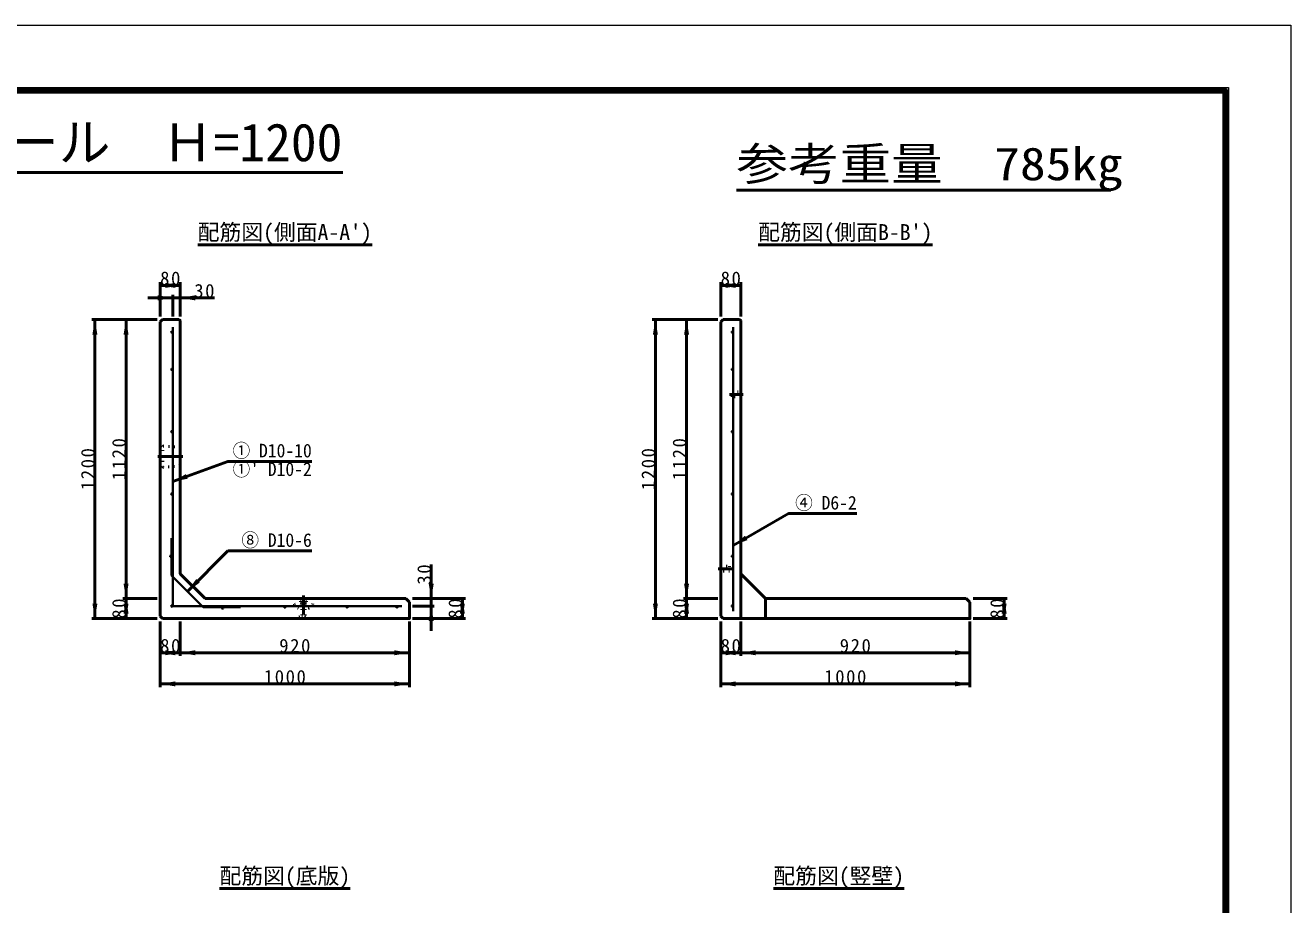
# Model space of a CAD drawing. Units: millimetres, scale not verified, with parts at other scales. Extents: x -2102 to 2102, y -1485 to 1485.
# Drawn here: x 71 to 2102, y 73 to 1485 of the extents above; entities that cross this region are included whole.
import ezdxf
from ezdxf.enums import TextEntityAlignment as Align

# ---------------------------------------------------------------- set-up
doc = ezdxf.new("R2010")
doc.units = ezdxf.units.MM
doc.header["$LTSCALE"] = 5
doc.linetypes.add('DOTTED', pattern=[1.75, 0.25, -1.5])
doc.linetypes.add('LONG_DASHED_DOTTED', pattern=[15.25, 12, -1.5, 0.25, -1.5])
doc.layers.add('0-0_V-nasSTD', color=7, linetype='Continuous', lineweight=50)
doc.layers.add('0-1_0', color=7, linetype='Continuous', lineweight=100)
doc.styles.add('ＭＳ ゴシック', font='')
doc.styles.get('ＭＳ ゴシック').set_extended_font_data('MS Gothic')

msp = doc.modelspace()

# ---------------------------------------------------------------- linework, layer by layer
at = {"layer": '0-0_V-nasSTD'}
for p, q in [((-580.608, 1248.465), (580.608, 1248.465)), ((347.396, 1132.275), (627.396, 1132.275)), ((1247.396, 1132.275), (1527.396, 1132.275)), ((287.396, 1072.275), (287.396, 1017.275)), ((287.396, 1067.275), (319.396, 1067.275)), ((319.396, 1072.275), (319.396, 1017.275)), ((1187.396, 1072.275), (1187.396, 1017.275)), ((1187.396, 1067.275), (1219.396, 1067.275)), ((1219.396, 1072.275), (1219.396, 1017.275)), ((267.396, 1047.275), (307.396, 1047.275)), ((307.396, 1052.275), (307.396, 1017.275)), ((307.396, 1047.275), (319.396, 1047.275)), ((319.396, 1047.275), (374.396, 1047.275)), ((282.396, 1012.275), (177.396, 1012.275)), ((182.396, 1012.275), (182.396, 532.275)), ((290.996, 1012.275), (287.396, 1008.675)), ((287.396, 1008.675), (287.396, 535.875)), ((317.396, 1012.275), (290.996, 1012.275)), ((1182.396, 1012.275), (1077.396, 1012.275)), ((1082.396, 1012.275), (1082.396, 532.275)), ((1190.996, 1012.275), (1187.396, 1008.675)), ((1187.396, 1008.675), (1187.396, 535.875)), ((1217.396, 1012.275), (1190.996, 1012.275)), ((1219.396, 1010.275), (1219.396, 532.275)), ((307.396, 752.275), (395.887, 784.483)), ((395.887, 784.483), (530.887, 784.483)), ((330.911, 575.789), (395.887, 640.766)), ((395.887, 640.766), (530.887, 640.766)), ((722.396, 564.275), (722.396, 619.275)), ((1219.396, 604.275), (1259.396, 564.275)), ((282.396, 564.275), (227.396, 564.275)), ((232.396, 564.275), (232.396, 532.275)), ((359.396, 564.275), (681.396, 564.275)), ((681.396, 564.275), (687.396, 558.275)), ((777.396, 564.275), (692.396, 564.275)), ((727.396, 552.275), (692.396, 552.275)), ((722.396, 564.275), (722.396, 552.275)), ((722.396, 552.275), (722.396, 512.275)), ((772.396, 564.275), (772.396, 532.275)), ((1182.396, 564.275), (1127.396, 564.275)), ((1132.396, 564.275), (1132.396, 532.275)), ((1259.396, 564.275), (1581.396, 564.275)), ((1259.396, 532.275), (1259.396, 564.275)), ((1581.396, 564.275), (1587.396, 558.275)), ((1647.396, 564.275), (1592.396, 564.275)), ((1642.396, 564.275), (1642.396, 532.275)), ((282.396, 532.275), (177.396, 532.275)), ((287.396, 535.875), (290.996, 532.275)), ((777.396, 532.275), (692.396, 532.275)), ((1182.396, 532.275), (1077.396, 532.275)), ((1187.396, 535.875), (1190.996, 532.275)), ((1647.396, 532.275), (1592.396, 532.275)), ((287.396, 422.275), (287.396, 527.275)), ((319.396, 472.275), (319.396, 527.275)), ((687.396, 422.275), (687.396, 527.275)), ((1187.396, 422.275), (1187.396, 527.275)), ((1219.396, 472.275), (1219.396, 527.275)), ((1587.396, 422.275), (1587.396, 527.275)), ((319.396, 477.275), (287.396, 477.275)), ((1219.396, 477.275), (1187.396, 477.275)), ((687.396, 427.275), (287.396, 427.275)), ((1587.396, 427.275), (1187.396, 427.275)), ((382.396, 98.475), (592.396, 98.475)), ((1271.796, 98.475), (1481.796, 98.475))]:
    msp.add_line(p, q, dxfattribs=at)
at = {"layer": '0-0_V-nasSTD', "lineweight": 35}
for p, q in [((1207.396, 1000.275), (1207.396, 544.275)), ((305.396, 661.304), (305.396, 601.304)), ((305.396, 601.304), (356.426, 550.275)), ((356.426, 550.275), (416.426, 550.275))]:
    msp.add_line(p, q, dxfattribs=at)
at = {"layer": '0-0_V-nasSTD', "linetype": 'DOTTED'}
for p, q in [((1205.396, 888.275), (1205.396, 896.275)), ((1205.396, 896.275), (1219.396, 896.275)), ((1219.396, 888.275), (1205.396, 888.275)), ((319.396, 797.275), (319.396, 827.275)), ((319.396, 807.275), (291.396, 809.275)), ((291.396, 775.275), (287.396, 771.675)), ((1187.396, 616.275), (1201.396, 616.275)), ((1201.396, 616.275), (1201.396, 608.275)), ((1201.396, 608.275), (1187.396, 608.275)), ((512.396, 560.275), (522.396, 560.275)), ((512.396, 560.275), (512.396, 557.475)), ((512.396, 557.475), (514.596, 556.275)), ((512.396, 557.475), (522.396, 557.475)), ((514.596, 556.275), (514.596, 536.275)), ((514.596, 556.275), (520.196, 556.275)), ((520.196, 556.275), (522.396, 557.475)), ((520.196, 556.275), (520.196, 536.275)), ((522.396, 560.275), (522.396, 557.475)), ((510.396, 534.275), (514.596, 536.275)), ((510.396, 534.275), (510.396, 533.075)), ((510.396, 534.275), (524.396, 534.275)), ((510.396, 533.075), (524.396, 533.075)), ((514.596, 536.275), (520.196, 536.275)), ((520.196, 536.275), (524.396, 534.275)), ((524.396, 534.275), (524.396, 533.075))]:
    msp.add_line(p, q, dxfattribs=at)
at = {"layer": '0-0_V-nasSTD', "linetype": 'LONG_DASHED_DOTTED'}
for p, q in [((1201.396, 892.275), (1223.396, 892.275)), ((323.396, 792.275), (283.396, 792.275)), ((1205.396, 612.275), (1183.396, 612.275)), ((517.396, 569.275), (517.396, 539.275))]:
    msp.add_line(p, q, dxfattribs=at)
at = {"layer": '0-0_V-nasSTD', "lineweight": 18}
for points in [[(-2102.5, -1485), (-2102.5, 1485), (2102.5, 1485), (2102.5, -1485)], [(-2002.5, -1385), (-2002.5, 1385), (2002.5, 1385), (2002.5, -1385)]]:
    msp.add_lwpolyline(points, close=True, dxfattribs=at)
at = {"layer": '0-0_V-nasSTD', "lineweight": 100}
msp.add_lwpolyline([(1997.5, -1380), (1997.5, 1380), (-1997.5, 1380)], dxfattribs=at)
at = {"layer": '0-0_V-nasSTD'}
for points in [[(232.396, 1012.275), (232.396, 564.275), (232.396, 532.275)], [(319.396, 1010.275), (319.396, 604.275), (359.396, 564.275)], [(1132.396, 1012.275), (1132.396, 564.275), (1132.396, 532.275)], [(1207.396, 649.675), (1295.887, 700.766), (1405.887, 700.766)], [(290.996, 532.275), (687.396, 532.275), (687.396, 558.275)], [(1190.996, 532.275), (1587.396, 532.275), (1587.396, 558.275)], [(687.396, 477.275), (319.396, 477.275), (287.396, 477.275)], [(1587.396, 477.275), (1219.396, 477.275), (1187.396, 477.275)]]:
    msp.add_lwpolyline(points, dxfattribs=at)
at = {"layer": '0-0_V-nasSTD', "lineweight": 35}
msp.add_lwpolyline([(307.396, 1000.275), (307.396, 552.275), (675.396, 552.275)], dxfattribs=at)
at = {"layer": '0-0_V-nasSTD', "linetype": 'DOTTED'}
for points in [[(291.396, 775.275), (291.396, 809.275), (287.396, 812.875)], [(291.396, 775.275), (319.396, 777.275), (319.396, 807.275)]]:
    msp.add_lwpolyline(points, dxfattribs=at)
at = {"layer": '0-0_V-nasSTD', "lineweight": 35}
for centre in [(306.196, 992.275), (1206.196, 992.275), (306.196, 932.275), (1206.196, 932.275), (306.196, 832.275), (1206.196, 832.275), (306.196, 732.275), (1206.196, 732.275), (304.196, 632.275), (1206.196, 632.275), (306.196, 552.275), (387.396, 549.075), (487.396, 551.075), (587.396, 551.075), (667.396, 551.075), (1206.196, 552.275)]:
    msp.add_circle(centre, 1.2, dxfattribs=at)
at = {"layer": '0-0_V-nasSTD'}
for centre in [(317.396, 1010.275), (1217.396, 1010.275)]:
    msp.add_arc(centre, 2, 0, 90, dxfattribs=at)
at = {"layer": '0-0_V-nasSTD', "linetype": 'DOTTED'}
msp.add_arc((517.396, 564.275), 17.2, 180, 0, dxfattribs=at)
at = {"layer": '0-0_V-nasSTD'}
for points in [[(287.396, 1067.275), (311.396, 1067.275), (311.396, 1071.275)], [(287.396, 1067.275), (311.396, 1063.275), (311.396, 1067.275)], [(295.396, 1067.275), (295.396, 1071.275), (319.396, 1067.275)], [(295.396, 1063.275), (295.396, 1067.275), (319.396, 1067.275)], [(1187.396, 1067.275), (1211.396, 1067.275), (1211.396, 1071.275)], [(1187.396, 1067.275), (1211.396, 1063.275), (1211.396, 1067.275)], [(1195.396, 1067.275), (1195.396, 1071.275), (1219.396, 1067.275)], [(1195.396, 1063.275), (1195.396, 1067.275), (1219.396, 1067.275)], [(283.396, 1047.275), (283.396, 1051.275), (307.396, 1047.275)], [(283.396, 1043.275), (283.396, 1047.275), (307.396, 1047.275)], [(319.396, 1047.275), (343.396, 1047.275), (343.396, 1051.275)], [(319.396, 1047.275), (343.396, 1043.275), (343.396, 1047.275)], [(178.396, 988.275), (182.396, 988.275), (182.396, 1012.275)], [(182.396, 988.275), (182.396, 1012.275), (186.396, 988.275)], [(228.396, 988.275), (232.396, 988.275), (232.396, 1012.275)], [(232.396, 988.275), (232.396, 1012.275), (236.396, 988.275)], [(1078.396, 988.275), (1082.396, 988.275), (1082.396, 1012.275)], [(1082.396, 988.275), (1082.396, 1012.275), (1086.396, 988.275)], [(1128.396, 988.275), (1132.396, 988.275), (1132.396, 1012.275)], [(1132.396, 988.275), (1132.396, 1012.275), (1136.396, 988.275)], [(307.396, 752.275), (328.581, 764.242), (329.949, 760.483)], [(307.396, 752.275), (329.949, 760.483), (331.317, 756.724)], [(1207.396, 649.675), (1226.181, 665.14), (1228.181, 661.675)], [(1207.396, 649.675), (1228.181, 661.675), (1230.181, 658.211)], [(330.911, 575.789), (345.053, 595.588), (347.881, 592.76)], [(330.911, 575.789), (347.881, 592.76), (350.71, 589.932)], [(228.396, 588.275), (232.396, 564.275), (232.396, 588.275)], [(232.396, 564.275), (232.396, 588.275), (236.396, 588.275)], [(718.396, 588.275), (722.396, 564.275), (722.396, 588.275)], [(722.396, 564.275), (722.396, 588.275), (726.396, 588.275)], [(1128.396, 588.275), (1132.396, 564.275), (1132.396, 588.275)], [(1132.396, 564.275), (1132.396, 588.275), (1136.396, 588.275)], [(178.396, 556.275), (182.396, 532.275), (182.396, 556.275)], [(182.396, 532.275), (182.396, 556.275), (186.396, 556.275)], [(228.396, 540.275), (232.396, 540.275), (232.396, 564.275)], [(228.396, 556.275), (232.396, 532.275), (232.396, 556.275)], [(232.396, 540.275), (232.396, 564.275), (236.396, 540.275)], [(232.396, 532.275), (232.396, 556.275), (236.396, 556.275)], [(718.396, 528.275), (722.396, 528.275), (722.396, 552.275)], [(722.396, 528.275), (722.396, 552.275), (726.396, 528.275)], [(768.396, 540.275), (772.396, 540.275), (772.396, 564.275)], [(768.396, 556.275), (772.396, 532.275), (772.396, 556.275)], [(772.396, 540.275), (772.396, 564.275), (776.396, 540.275)], [(772.396, 532.275), (772.396, 556.275), (776.396, 556.275)], [(1078.396, 556.275), (1082.396, 532.275), (1082.396, 556.275)], [(1082.396, 532.275), (1082.396, 556.275), (1086.396, 556.275)], [(1128.396, 540.275), (1132.396, 540.275), (1132.396, 564.275)], [(1128.396, 556.275), (1132.396, 532.275), (1132.396, 556.275)], [(1132.396, 540.275), (1132.396, 564.275), (1136.396, 540.275)], [(1132.396, 532.275), (1132.396, 556.275), (1136.396, 556.275)], [(1638.396, 540.275), (1642.396, 540.275), (1642.396, 564.275)], [(1638.396, 556.275), (1642.396, 532.275), (1642.396, 556.275)], [(1642.396, 540.275), (1642.396, 564.275), (1646.396, 540.275)], [(1642.396, 532.275), (1642.396, 556.275), (1646.396, 556.275)], [(287.396, 477.275), (311.396, 477.275), (311.396, 481.275)], [(287.396, 477.275), (311.396, 473.275), (311.396, 477.275)], [(295.396, 477.275), (295.396, 481.275), (319.396, 477.275)], [(295.396, 473.275), (295.396, 477.275), (319.396, 477.275)], [(319.396, 477.275), (343.396, 477.275), (343.396, 481.275)], [(319.396, 477.275), (343.396, 473.275), (343.396, 477.275)], [(663.396, 477.275), (663.396, 481.275), (687.396, 477.275)], [(663.396, 473.275), (663.396, 477.275), (687.396, 477.275)], [(1187.396, 477.275), (1211.396, 477.275), (1211.396, 481.275)], [(1187.396, 477.275), (1211.396, 473.275), (1211.396, 477.275)], [(1195.396, 477.275), (1195.396, 481.275), (1219.396, 477.275)], [(1195.396, 473.275), (1195.396, 477.275), (1219.396, 477.275)], [(1219.396, 477.275), (1243.396, 477.275), (1243.396, 481.275)], [(1219.396, 477.275), (1243.396, 473.275), (1243.396, 477.275)], [(1563.396, 477.275), (1563.396, 481.275), (1587.396, 477.275)], [(1563.396, 473.275), (1563.396, 477.275), (1587.396, 477.275)], [(287.396, 427.275), (311.396, 427.275), (311.396, 431.275)], [(287.396, 427.275), (311.396, 423.275), (311.396, 427.275)], [(663.396, 427.275), (663.396, 431.275), (687.396, 427.275)], [(663.396, 423.275), (663.396, 427.275), (687.396, 427.275)], [(1187.396, 427.275), (1211.396, 427.275), (1211.396, 431.275)], [(1187.396, 427.275), (1211.396, 423.275), (1211.396, 427.275)], [(1563.396, 427.275), (1563.396, 431.275), (1587.396, 427.275)], [(1563.396, 423.275), (1563.396, 427.275), (1587.396, 427.275)]]:
    msp.add_solid(points, dxfattribs=at)
at = {"layer": '0-1_0', "lineweight": 50}
msp.add_line((1212.469, 1220.328), (1813.669, 1220.328), dxfattribs=at)

# ---------------------------------------------------------------- texts
at = {"layer": '0-0_V-nasSTD', "style": 'ＭＳ ゴシック'}
for s, height, p in [('1ｓｔタッチウォール  Ｈ=1200', 60.81, (-580.608, 1248.465)), ("配筋図(側面A-A')", 25.66, (347.396, 1132.275)), ("配筋図(側面B-B')", 25.66, (1247.396, 1132.275)), ('配筋図(底版)', 25.66, (382.396, 98.475)), ('配筋図(竪壁)', 25.66, (1271.796, 98.475))]:
    msp.add_text(s, height=height, dxfattribs=at).set_placement(p, align=Align.BOTTOM_LEFT)
for s, height, width, p in [('参考重量\u3000785kg', 52.79, 1.15, (1212.469, 1220.328)), ('① D10-10', 21.85, 0.95, (403.458, 784.483)), ("①' D10-2", 21.85, 0.95, (403.458, 754.675)), ('④ D6-2', 21.85, 0.95, (1306.776, 700.766)), ('⑧ D10-6', 21.85, 0.95, (417.617, 640.766))]:
    msp.add_text(s, height=height, dxfattribs=dict(at, width=width)).set_placement(p, align=Align.BOTTOM_LEFT)
at = {"layer": '0-0_V-nasSTD', "char_height": 21.99, "attachment_point": 7, "style": 'ＭＳ ゴシック'}
for s, insert in [('\\T1.17;80', (287.146, 1067.275)), ('\\T1.17;80', (1187.146, 1067.275)), ('\\T1.17;30', (341.896, 1047.275)), ('\\T1.17;80', (287.146, 477.275)), ('\\T1.17;920', (478.396, 477.275)), ('\\T1.17;80', (1187.146, 477.275)), ('\\T1.17;920', (1378.396, 477.275)), ('\\T1.17;1000', (453.646, 427.275)), ('\\T1.17;1000', (1353.646, 427.275))]:
    msp.add_mtext(s, dxfattribs=dict(at, insert=insert))
at = {"layer": '0-0_V-nasSTD', "char_height": 21.99, "attachment_point": 7, "rotation": 90, "style": 'ＭＳ ゴシック'}
for s, insert in [('\\T1.17;1120', (232.396, 754.525)), ('\\T1.17;1120', (1132.396, 754.525)), ('\\T1.17;1200', (182.396, 738.525)), ('\\T1.17;1200', (1082.396, 738.525)), ('\\T1.17;30', (722.396, 586.775)), ('\\T1.17;80', (232.396, 532.024)), ('\\T1.17;80', (772.396, 532.024)), ('\\T1.17;80', (1132.396, 532.024)), ('\\T1.17;80', (1642.396, 532.024))]:
    msp.add_mtext(s, dxfattribs=dict(at, insert=insert))

doc.saveas('drawing.dxf')
